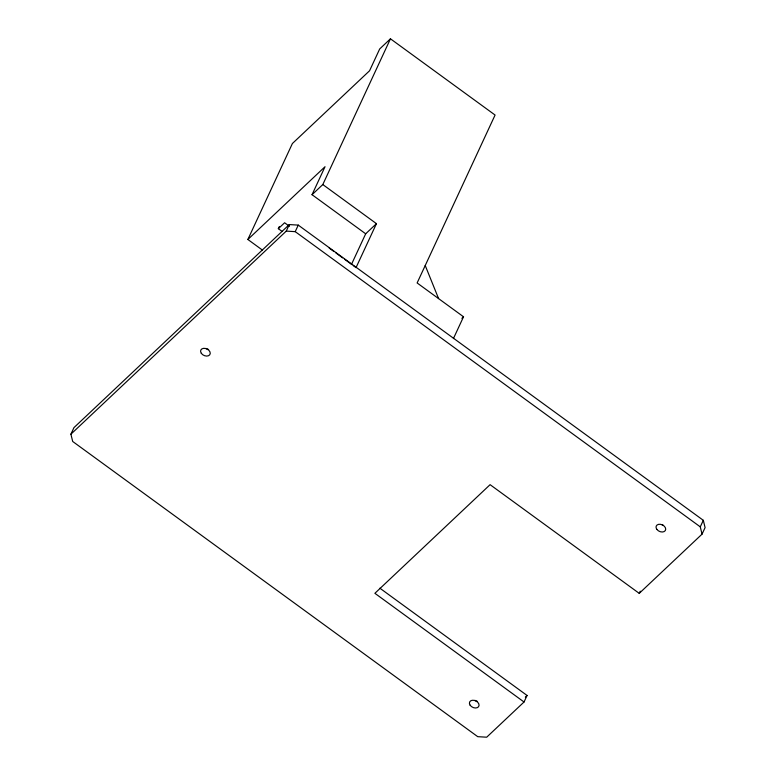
<?xml version="1.0" encoding="UTF-8"?>
<svg xmlns="http://www.w3.org/2000/svg" width="776" height="776" viewBox="0 0 776 776"><rect width="100%" height="100%" fill="white"/><g stroke="black" fill="none" stroke-linecap="round" stroke-linejoin="round"><path stroke-width="1.16" d="M70.917 434.182L73.953 427.634L289.303 224.574L298.256 225.108L703.308 520.308L705.083 527.602L702.047 534.14L639.24 593.368L490.092 484.67L374.886 593.31L524.033 701.999L486.697 737.2L477.744 736.676L72.692 441.476L70.917 434.182L286.257 231.122L289.303 224.574M262.443 250.105L247.864 239.474L292.397 143.521L369.57 70.761L379.687 48.956L390.454 38.8L495.078 115.042L417.129 282.959L463.534 316.783L453.417 338.588M282.105 231.432L278.332 228.687L279.341 226.505M351.392 264.587L365.68 233.799L312.039 194.698L325.028 166.714L247.864 239.474M286.257 231.122L295.22 231.646L298.256 225.108M312.039 194.698L322.806 184.552L390.454 38.8M322.806 184.552L376.447 223.653L356.038 267.623L353.167 265.528M524.033 701.999L527.069 695.461L379.871 588.189M639.24 593.368L640.248 591.186M702.047 534.14L700.272 526.846L703.308 520.308M278.332 228.687L284.608 222.761L289.467 226.301M365.68 233.799L376.447 223.653M461.875 318.344L463.534 316.783M525.333 697.1L527.069 695.461M329.218 248.077L334 251.57M335.921 252.966L342.623 257.855M344.544 259.242L351.247 264.131M295.22 231.646L700.272 526.846M425.229 265.518L438.585 298.605M663.043 525.08A5.073 3.57 24.9 0 1 661.841 524.528M477.385 701.329A5.073 3.57 24.9 0 1 474.951 700.359M208.608 349.433A5.073 3.57 24.9 0 1 206.174 348.472M656.884 529.416A5.073 3.57 24.9 0 0 665.245 530.658A5.073 3.57 24.9 0 0 660.473 524.314A5.073 3.57 24.9 0 0 656.884 529.416M470.101 705.18A5.073 3.57 24.9 0 0 478.482 706.81A5.073 3.57 24.9 0 0 474.117 700.35A5.073 3.57 24.9 0 0 470.101 705.18M201.304 353.303A5.073 3.57 24.9 0 0 209.685 354.865A5.073 3.57 24.9 0 0 205.252 348.424A5.073 3.57 24.9 0 0 201.304 353.303"/></g></svg>
